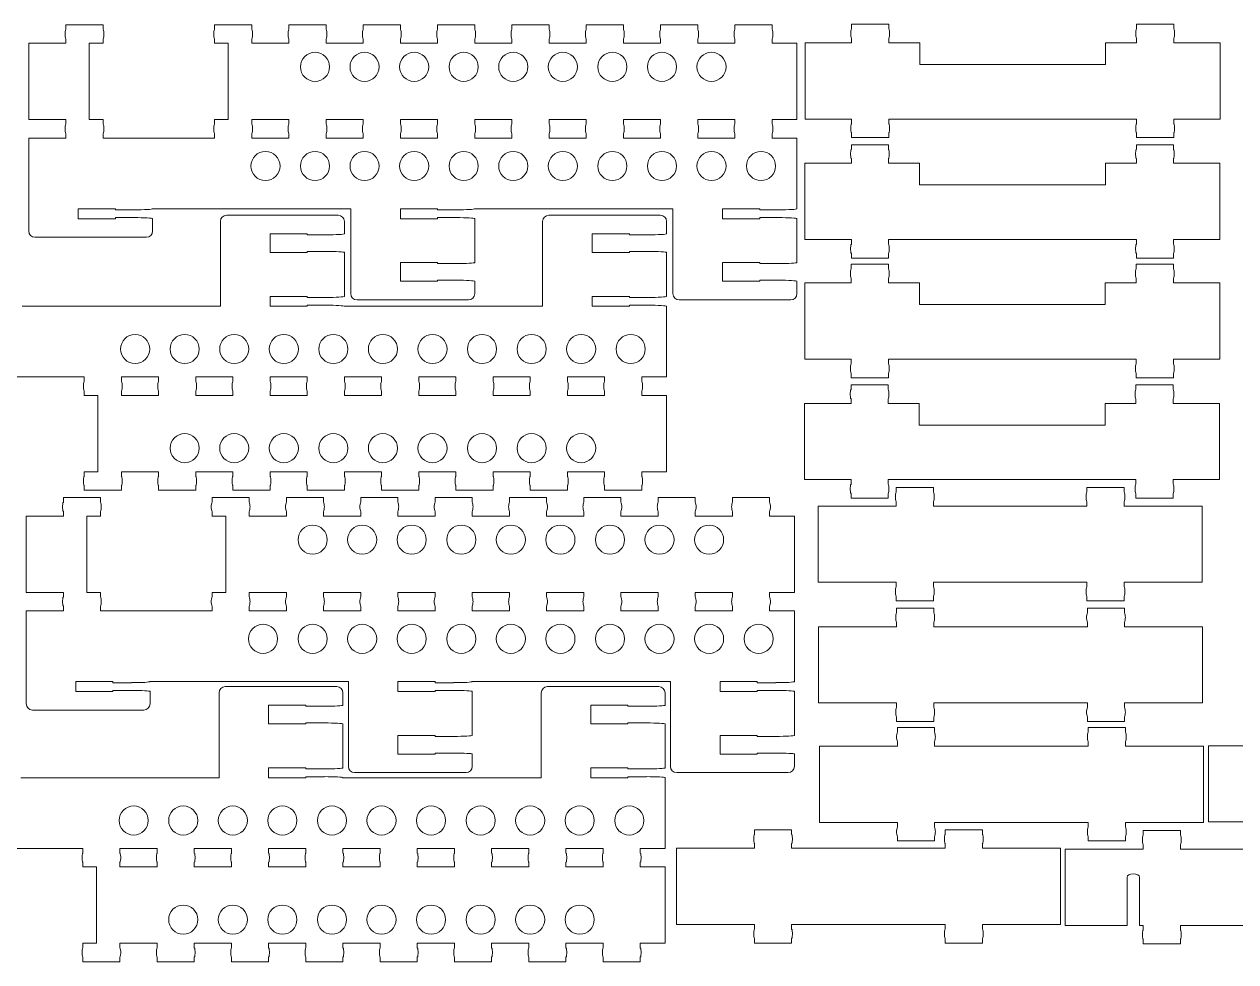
# Model space of a CAD drawing. Header units: millimetres. Extents: x 6 to 617, y 2 to 305.
# Drawn here: x 312.8 to 508.4, y 2.7 to 154 of the extents above; entities that cross this region are included whole.
import ezdxf

# ---------------------------------------------------------------- set-up
doc = ezdxf.new("R2010")
doc.units = ezdxf.units.MM
doc.header["$LTSCALE"] = 12.7
doc.layers.add('Visible', color=1, linetype='Continuous', lineweight=13)

msp = doc.modelspace()

# ---------------------------------------------------------------- linework, layer by layer
at = {"layer": 'Visible'}
for p, q in [((319.52, 153.21), (319.52, 153.96)), ((319.52, 153.96), (325.52, 153.96)), ((325.52, 153.21), (325.52, 153.96)), ((343.52, 153.21), (343.52, 153.96)), ((343.52, 153.96), (349.52, 153.96)), ((349.52, 153.21), (349.52, 153.96)), ((355.52, 153.21), (355.52, 153.96)), ((355.52, 153.96), (361.52, 153.96)), ((361.52, 153.21), (361.52, 153.96)), ((367.52, 153.21), (367.52, 153.96)), ((367.52, 153.96), (373.52, 153.96)), ((373.52, 153.21), (373.52, 153.96)), ((379.52, 153.21), (379.52, 153.96)), ((379.52, 153.96), (385.52, 153.96)), ((385.52, 153.21), (385.52, 153.96)), ((391.52, 153.21), (391.52, 153.96)), ((391.52, 153.96), (397.52, 153.96)), ((397.52, 153.21), (397.52, 153.96)), ((403.52, 153.21), (403.52, 153.96)), ((403.52, 153.96), (409.52, 153.96)), ((409.52, 153.21), (409.52, 153.96)), ((415.52, 153.21), (415.52, 153.96)), ((415.52, 153.96), (421.52, 153.96)), ((421.52, 153.21), (421.52, 153.96)), ((427.52, 153.21), (427.52, 153.96)), ((427.52, 153.96), (433.52, 153.96)), ((433.52, 153.21), (433.52, 153.96)), ((446.35, 153.29), (446.35, 154.04)), ((452.35, 154.04), (446.35, 154.04)), ((452.35, 153.29), (452.35, 154.04)), ((492.35, 153.29), (492.35, 154.04)), ((492.35, 154.04), (498.35, 154.04)), ((498.35, 153.29), (498.35, 154.04)), ((313.52, 150.96), (313.52, 138.66)), ((319.52, 150.96), (313.52, 150.96)), ((319.52, 150.96), (319.52, 151.71)), ((325.52, 150.96), (323.29, 150.96)), ((323.29, 138.66), (323.29, 150.96)), ((325.52, 150.96), (325.52, 151.71)), ((343.52, 150.96), (343.52, 151.71)), ((345.74, 150.96), (343.52, 150.96)), ((345.74, 138.66), (345.74, 150.96)), ((349.52, 150.96), (349.52, 151.71)), ((355.52, 150.96), (349.52, 150.96)), ((355.52, 150.96), (355.52, 151.71)), ((361.52, 150.96), (361.52, 151.71)), ((367.52, 150.96), (361.52, 150.96)), ((367.52, 150.96), (367.52, 151.71)), ((373.52, 150.96), (373.52, 151.71)), ((379.52, 150.96), (373.52, 150.96)), ((379.52, 150.96), (379.52, 151.71)), ((385.52, 150.96), (385.52, 151.71)), ((391.52, 150.96), (385.52, 150.96)), ((391.52, 150.96), (391.52, 151.71)), ((397.52, 150.96), (397.52, 151.71)), ((403.52, 150.96), (397.52, 150.96)), ((403.52, 150.96), (403.52, 151.71)), ((409.52, 150.96), (409.52, 151.71)), ((415.52, 150.96), (409.52, 150.96)), ((415.52, 150.96), (415.52, 151.71)), ((421.52, 150.96), (421.52, 151.71)), ((427.52, 150.96), (421.52, 150.96)), ((427.52, 150.96), (427.52, 151.71)), ((433.52, 150.96), (433.52, 151.71)), ((437.52, 150.96), (433.52, 150.96)), ((437.52, 150.96), (437.52, 138.66)), ((438.85, 138.74), (438.85, 151.04)), ((446.35, 151.04), (438.85, 151.04)), ((446.35, 151.04), (446.35, 151.79)), ((452.35, 151.04), (452.35, 151.79)), ((457.35, 151.04), (452.35, 151.04)), ((457.35, 151.04), (457.35, 147.54)), ((487.35, 151.04), (487.35, 147.54)), ((492.35, 151.04), (487.35, 151.04)), ((492.35, 151.04), (492.35, 151.79)), ((498.35, 151.04), (498.35, 151.79)), ((505.85, 151.04), (498.35, 151.04)), ((505.85, 138.74), (505.85, 151.04)), ((487.35, 147.54), (457.35, 147.54)), ((319.52, 138.66), (313.52, 138.66)), ((319.52, 137.91), (319.52, 138.66)), ((325.52, 138.66), (323.29, 138.66)), ((325.52, 137.91), (325.52, 138.66)), ((343.52, 137.91), (343.52, 138.66)), ((345.74, 138.66), (343.52, 138.66)), ((355.52, 138.66), (349.52, 138.66)), ((349.52, 137.91), (349.52, 138.66)), ((355.52, 137.91), (355.52, 138.66)), ((367.52, 138.66), (361.52, 138.66)), ((361.52, 137.91), (361.52, 138.66)), ((367.52, 137.91), (367.52, 138.66)), ((379.52, 138.66), (373.52, 138.66)), ((373.52, 137.91), (373.52, 138.66)), ((379.52, 137.91), (379.52, 138.66)), ((391.52, 138.66), (385.52, 138.66)), ((385.52, 137.91), (385.52, 138.66)), ((391.52, 137.91), (391.52, 138.66)), ((403.52, 138.66), (397.52, 138.66)), ((397.52, 137.91), (397.52, 138.66)), ((403.52, 137.91), (403.52, 138.66)), ((415.52, 138.66), (409.52, 138.66)), ((409.52, 137.91), (409.52, 138.66)), ((415.52, 137.91), (415.52, 138.66)), ((427.52, 138.66), (421.52, 138.66)), ((421.52, 137.91), (421.52, 138.66)), ((427.52, 137.91), (427.52, 138.66)), ((437.52, 138.66), (433.52, 138.66)), ((433.52, 137.91), (433.52, 138.66)), ((446.35, 138.74), (438.85, 138.74)), ((446.35, 138.74), (446.35, 137.99)), ((492.35, 138.74), (452.35, 138.74)), ((452.35, 138.74), (452.35, 137.99)), ((492.35, 138.74), (492.35, 137.99)), ((505.85, 138.74), (498.35, 138.74)), ((498.35, 138.74), (498.35, 137.99)), ((313.52, 135.66), (313.52, 120.66)), ((313.52, 135.66), (319.52, 135.66)), ((319.52, 135.66), (319.52, 136.41)), ((325.52, 135.66), (325.52, 136.41)), ((325.52, 135.66), (343.52, 135.66)), ((343.52, 135.66), (343.52, 136.41)), ((349.52, 135.66), (349.52, 136.41)), ((349.52, 135.66), (355.52, 135.66)), ((355.52, 135.66), (355.52, 136.41)), ((361.52, 135.66), (361.52, 136.41)), ((361.52, 135.66), (367.52, 135.66)), ((367.52, 135.66), (367.52, 136.41)), ((373.52, 135.66), (373.52, 136.41)), ((373.52, 135.66), (379.52, 135.66)), ((379.52, 135.66), (379.52, 136.41)), ((385.52, 135.66), (385.52, 136.41)), ((385.52, 135.66), (391.52, 135.66)), ((391.52, 135.66), (391.52, 136.41)), ((397.52, 135.66), (397.52, 136.41)), ((397.52, 135.66), (403.52, 135.66)), ((403.52, 135.66), (403.52, 136.41)), ((409.52, 135.66), (409.52, 136.41)), ((409.52, 135.66), (415.52, 135.66)), ((415.52, 135.66), (415.52, 136.41)), ((421.52, 135.66), (421.52, 136.41)), ((421.52, 135.66), (427.52, 135.66)), ((427.52, 135.66), (427.52, 136.41)), ((433.52, 135.66), (433.52, 136.41)), ((433.52, 135.66), (437.52, 135.66)), ((437.52, 135.66), (437.52, 124.26)), ((446.35, 136.49), (446.35, 135.74)), ((452.35, 135.74), (446.35, 135.74)), ((452.35, 136.49), (452.35, 135.74)), ((492.35, 136.49), (492.35, 135.74)), ((492.35, 135.74), (498.35, 135.74)), ((498.35, 136.49), (498.35, 135.74)), ((446.32, 133.85), (446.32, 134.6)), ((452.32, 134.6), (446.32, 134.6)), ((452.32, 133.85), (452.32, 134.6)), ((492.32, 133.85), (492.32, 134.6)), ((492.32, 134.6), (498.32, 134.6)), ((498.32, 133.85), (498.32, 134.6)), ((438.82, 119.3), (438.82, 131.6)), ((446.32, 131.6), (438.82, 131.6)), ((446.32, 131.6), (446.32, 132.35)), ((452.32, 131.6), (452.32, 132.35)), ((457.32, 131.6), (452.32, 131.6)), ((457.32, 131.6), (457.32, 128.1)), ((487.32, 131.6), (487.32, 128.1)), ((492.32, 131.6), (487.32, 131.6)), ((492.32, 131.6), (492.32, 132.35)), ((498.32, 131.6), (498.32, 132.35)), ((505.82, 131.6), (498.32, 131.6)), ((505.82, 119.3), (505.82, 131.6)), ((487.32, 128.1), (457.32, 128.1)), ((327.52, 124.26), (321.52, 124.26)), ((321.52, 124.26), (321.52, 122.66)), ((327.52, 124.08), (327.52, 124.26)), ((330.52, 124.08), (327.52, 124.08)), ((365.52, 124.26), (333.52, 124.26)), ((345.48, 123.22), (363.48, 123.22)), ((365.52, 124.26), (365.52, 110.56)), ((379.52, 124.26), (373.52, 124.26)), ((373.52, 124.26), (373.52, 122.66)), ((379.52, 124.08), (379.52, 124.26)), ((382.52, 124.08), (379.52, 124.08)), ((417.52, 124.26), (385.52, 124.26)), ((397.48, 123.22), (415.48, 123.22)), ((417.52, 124.26), (417.52, 110.56)), ((431.52, 124.26), (425.52, 124.26)), ((425.52, 124.26), (425.52, 122.66)), ((431.52, 124.08), (431.52, 124.26)), ((434.52, 124.08), (431.52, 124.08)), ((321.52, 122.66), (327.52, 122.66)), ((327.52, 122.83), (327.52, 122.66)), ((330.52, 122.83), (327.52, 122.83)), ((333.52, 122.66), (333.52, 120.66)), ((344.48, 108.52), (344.48, 122.22)), ((364.48, 120.22), (364.48, 122.22)), ((373.52, 122.66), (379.52, 122.66)), ((379.52, 122.83), (379.52, 122.66)), ((382.52, 122.83), (379.52, 122.83)), ((385.52, 122.66), (385.52, 115.58)), ((396.48, 108.52), (396.48, 122.22)), ((416.48, 120.22), (416.48, 122.22)), ((425.52, 122.66), (431.52, 122.66)), ((431.52, 122.83), (431.52, 122.66)), ((434.52, 122.83), (431.52, 122.83)), ((437.52, 122.66), (437.52, 115.58)), ((314.52, 119.66), (332.52, 119.66)), ((352.48, 120.22), (358.48, 120.22)), ((352.48, 117.2), (352.48, 120.22)), ((358.48, 120.05), (358.48, 120.22)), ((361.48, 120.05), (358.48, 120.05)), ((404.48, 120.22), (410.48, 120.22)), ((404.48, 117.2), (404.48, 120.22)), ((410.48, 120.05), (410.48, 120.22)), ((413.48, 120.05), (410.48, 120.05)), ((446.32, 119.3), (438.82, 119.3)), ((446.32, 119.3), (446.32, 118.55)), ((492.32, 119.3), (452.32, 119.3)), ((452.32, 119.3), (452.32, 118.55)), ((492.32, 119.3), (492.32, 118.55)), ((505.82, 119.3), (498.32, 119.3)), ((498.32, 119.3), (498.32, 118.55)), ((358.48, 117.36), (358.48, 117.2)), ((361.48, 117.36), (358.48, 117.36)), ((410.48, 117.36), (410.48, 117.2)), ((413.48, 117.36), (410.48, 117.36)), ((352.48, 117.2), (358.48, 117.2)), ((364.48, 110.12), (364.48, 117.2)), ((373.52, 115.58), (379.52, 115.58)), ((373.52, 115.58), (373.52, 112.56)), ((379.52, 115.41), (379.52, 115.58)), ((382.52, 115.41), (379.52, 115.41)), ((404.48, 117.2), (410.48, 117.2)), ((416.48, 110.12), (416.48, 117.2)), ((425.52, 115.58), (431.52, 115.58)), ((425.52, 115.58), (425.52, 112.56)), ((431.52, 115.41), (431.52, 115.58)), ((434.52, 115.41), (431.52, 115.41)), ((446.32, 117.05), (446.32, 116.3)), ((452.32, 116.3), (446.32, 116.3)), ((452.32, 117.05), (452.32, 116.3)), ((492.32, 117.05), (492.32, 116.3)), ((492.32, 116.3), (498.32, 116.3)), ((498.32, 117.05), (498.32, 116.3)), ((446.3, 114.54), (446.3, 115.29)), ((452.3, 115.29), (446.3, 115.29)), ((452.3, 114.54), (452.3, 115.29)), ((492.3, 114.54), (492.3, 115.29)), ((492.3, 115.29), (498.3, 115.29)), ((498.3, 114.54), (498.3, 115.29)), ((373.52, 112.56), (379.52, 112.56)), ((379.52, 112.72), (379.52, 112.56)), ((382.52, 112.72), (379.52, 112.72)), ((385.52, 112.56), (385.52, 110.56)), ((425.52, 112.56), (431.52, 112.56)), ((431.52, 112.72), (431.52, 112.56)), ((434.52, 112.72), (431.52, 112.72)), ((437.52, 112.56), (437.52, 110.56)), ((438.8, 99.99), (438.8, 112.29)), ((446.3, 112.29), (438.8, 112.29)), ((446.3, 112.29), (446.3, 113.04)), ((452.3, 112.29), (452.3, 113.04)), ((457.3, 112.29), (452.3, 112.29)), ((457.3, 112.29), (457.3, 108.79)), ((487.3, 112.29), (487.3, 108.79)), ((492.3, 112.29), (487.3, 112.29)), ((492.3, 112.29), (492.3, 113.04)), ((498.3, 112.29), (498.3, 113.04)), ((505.8, 112.29), (498.3, 112.29)), ((505.8, 99.99), (505.8, 112.29)), ((352.48, 110.12), (358.48, 110.12)), ((352.48, 108.52), (352.48, 110.12)), ((358.48, 109.94), (358.48, 110.12)), ((361.48, 109.94), (358.48, 109.94)), ((366.52, 109.56), (384.52, 109.56)), ((404.48, 110.12), (410.48, 110.12)), ((404.48, 108.52), (404.48, 110.12)), ((410.48, 109.94), (410.48, 110.12)), ((413.48, 109.94), (410.48, 109.94)), ((418.52, 109.56), (436.52, 109.56)), ((344.48, 108.52), (312.48, 108.52)), ((358.48, 108.52), (352.48, 108.52)), ((358.48, 108.69), (358.48, 108.52)), ((361.48, 108.69), (358.48, 108.69)), ((396.48, 108.52), (364.48, 108.52)), ((410.48, 108.52), (404.48, 108.52)), ((410.48, 108.69), (410.48, 108.52)), ((413.48, 108.69), (410.48, 108.69)), ((416.48, 97.12), (416.48, 108.52)), ((487.3, 108.79), (457.3, 108.79)), ((446.3, 99.99), (438.8, 99.99)), ((446.3, 99.99), (446.3, 99.24)), ((492.3, 99.99), (452.3, 99.99)), ((452.3, 99.99), (452.3, 99.24)), ((492.3, 99.99), (492.3, 99.24)), ((505.8, 99.99), (498.3, 99.99)), ((498.3, 99.99), (498.3, 99.24)), ((304.48, 97.12), (322.48, 97.12)), ((322.48, 97.12), (322.48, 96.37)), ((328.48, 97.12), (334.48, 97.12)), ((328.48, 97.12), (328.48, 96.37)), ((334.48, 97.12), (334.48, 96.37)), ((340.48, 97.12), (346.48, 97.12)), ((340.48, 97.12), (340.48, 96.37)), ((346.48, 97.12), (346.48, 96.37)), ((352.48, 97.12), (358.48, 97.12)), ((352.48, 97.12), (352.48, 96.37)), ((358.48, 97.12), (358.48, 96.37)), ((364.48, 97.12), (370.48, 97.12)), ((364.48, 97.12), (364.48, 96.37)), ((370.48, 97.12), (370.48, 96.37)), ((376.48, 97.12), (382.48, 97.12)), ((376.48, 97.12), (376.48, 96.37)), ((382.48, 97.12), (382.48, 96.37)), ((388.48, 97.12), (394.48, 97.12)), ((388.48, 97.12), (388.48, 96.37)), ((394.48, 97.12), (394.48, 96.37)), ((400.48, 97.12), (406.48, 97.12)), ((400.48, 97.12), (400.48, 96.37)), ((406.48, 97.12), (406.48, 96.37)), ((412.48, 97.12), (416.48, 97.12)), ((412.48, 97.12), (412.48, 96.37)), ((446.26, 95.1), (446.26, 95.85)), ((452.26, 95.85), (446.26, 95.85)), ((446.3, 97.74), (446.3, 96.99)), ((452.3, 96.99), (446.3, 96.99)), ((452.26, 95.1), (452.26, 95.85)), ((452.3, 97.74), (452.3, 96.99)), ((492.26, 95.1), (492.26, 95.85)), ((492.26, 95.85), (498.26, 95.85)), ((492.3, 97.74), (492.3, 96.99)), ((492.3, 96.99), (498.3, 96.99)), ((498.26, 95.1), (498.26, 95.85)), ((498.3, 97.74), (498.3, 96.99)), ((322.48, 94.87), (322.48, 94.12)), ((322.48, 94.12), (324.7, 94.12)), ((324.7, 81.82), (324.7, 94.12)), ((328.48, 94.87), (328.48, 94.12)), ((334.48, 94.12), (328.48, 94.12)), ((334.48, 94.87), (334.48, 94.12)), ((340.48, 94.87), (340.48, 94.12)), ((346.48, 94.12), (340.48, 94.12)), ((346.48, 94.87), (346.48, 94.12)), ((352.48, 94.87), (352.48, 94.12)), ((358.48, 94.12), (352.48, 94.12)), ((358.48, 94.87), (358.48, 94.12)), ((364.48, 94.87), (364.48, 94.12)), ((370.48, 94.12), (364.48, 94.12)), ((370.48, 94.87), (370.48, 94.12)), ((376.48, 94.87), (376.48, 94.12)), ((382.48, 94.12), (376.48, 94.12)), ((382.48, 94.87), (382.48, 94.12)), ((388.48, 94.87), (388.48, 94.12)), ((394.48, 94.12), (388.48, 94.12)), ((394.48, 94.87), (394.48, 94.12)), ((400.48, 94.87), (400.48, 94.12)), ((406.48, 94.12), (400.48, 94.12)), ((406.48, 94.87), (406.48, 94.12)), ((412.48, 94.87), (412.48, 94.12)), ((416.48, 94.12), (412.48, 94.12)), ((416.48, 81.82), (416.48, 94.12)), ((438.76, 80.55), (438.76, 92.85)), ((446.26, 92.85), (438.76, 92.85)), ((446.26, 92.85), (446.26, 93.6)), ((452.26, 92.85), (452.26, 93.6)), ((457.26, 92.85), (452.26, 92.85)), ((457.26, 92.85), (457.26, 89.35)), ((487.26, 92.85), (487.26, 89.35)), ((492.26, 92.85), (487.26, 92.85)), ((492.26, 92.85), (492.26, 93.6)), ((498.26, 92.85), (498.26, 93.6)), ((505.76, 92.85), (498.26, 92.85)), ((505.76, 80.55), (505.76, 92.85)), ((487.26, 89.35), (457.26, 89.35)), ((322.48, 81.82), (322.48, 81.07)), ((322.48, 81.82), (324.7, 81.82)), ((334.48, 81.82), (328.48, 81.82)), ((328.48, 81.82), (328.48, 81.07)), ((334.48, 81.82), (334.48, 81.07)), ((346.48, 81.82), (340.48, 81.82)), ((340.48, 81.82), (340.48, 81.07)), ((346.48, 81.82), (346.48, 81.07)), ((358.48, 81.82), (352.48, 81.82)), ((352.48, 81.82), (352.48, 81.07)), ((358.48, 81.82), (358.48, 81.07)), ((370.48, 81.82), (364.48, 81.82)), ((364.48, 81.82), (364.48, 81.07)), ((370.48, 81.82), (370.48, 81.07)), ((382.48, 81.82), (376.48, 81.82)), ((376.48, 81.82), (376.48, 81.07)), ((382.48, 81.82), (382.48, 81.07)), ((394.48, 81.82), (388.48, 81.82)), ((388.48, 81.82), (388.48, 81.07)), ((394.48, 81.82), (394.48, 81.07)), ((406.48, 81.82), (400.48, 81.82)), ((400.48, 81.82), (400.48, 81.07)), ((406.48, 81.82), (406.48, 81.07)), ((416.48, 81.82), (412.48, 81.82)), ((412.48, 81.82), (412.48, 81.07)), ((446.26, 80.55), (438.76, 80.55)), ((446.26, 80.55), (446.26, 79.8)), ((492.26, 80.55), (452.26, 80.55)), ((452.26, 80.55), (452.26, 79.8)), ((492.26, 80.55), (492.26, 79.8)), ((505.76, 80.55), (498.26, 80.55)), ((498.26, 80.55), (498.26, 79.8)), ((322.48, 79.57), (322.48, 78.82)), ((322.48, 78.82), (328.48, 78.82)), ((328.48, 79.57), (328.48, 78.82)), ((334.48, 79.57), (334.48, 78.82)), ((334.48, 78.82), (340.48, 78.82)), ((340.48, 79.57), (340.48, 78.82)), ((346.48, 79.57), (346.48, 78.82)), ((346.48, 78.82), (352.48, 78.82)), ((352.48, 79.57), (352.48, 78.82)), ((358.48, 79.57), (358.48, 78.82)), ((358.48, 78.82), (364.48, 78.82)), ((364.48, 79.57), (364.48, 78.82)), ((370.48, 79.57), (370.48, 78.82)), ((370.48, 78.82), (376.48, 78.82)), ((376.48, 79.57), (376.48, 78.82)), ((382.48, 79.57), (382.48, 78.82)), ((382.48, 78.82), (388.48, 78.82)), ((388.48, 79.57), (388.48, 78.82)), ((394.48, 79.57), (394.48, 78.82)), ((394.48, 78.82), (400.48, 78.82)), ((400.48, 79.57), (400.48, 78.82)), ((406.48, 79.57), (406.48, 78.82)), ((406.48, 78.82), (412.48, 78.82)), ((412.48, 79.57), (412.48, 78.82)), ((446.26, 78.3), (446.26, 77.55)), ((452.26, 78.3), (452.26, 77.55)), ((453.55, 78.52), (453.55, 79.27)), ((459.55, 79.27), (453.55, 79.27)), ((459.55, 78.52), (459.55, 79.27)), ((484.35, 78.52), (484.35, 79.27)), ((484.35, 79.27), (490.35, 79.27)), ((490.35, 78.52), (490.35, 79.27)), ((492.26, 78.3), (492.26, 77.55)), ((498.26, 78.3), (498.26, 77.55)), ((319.12, 76.9), (319.12, 77.65)), ((319.12, 77.65), (325.12, 77.65)), ((325.12, 76.9), (325.12, 77.65)), ((343.12, 76.9), (343.12, 77.65)), ((343.12, 77.65), (349.12, 77.65)), ((349.12, 76.9), (349.12, 77.65)), ((355.12, 76.9), (355.12, 77.65)), ((355.12, 77.65), (361.12, 77.65)), ((361.12, 76.9), (361.12, 77.65)), ((367.12, 76.9), (367.12, 77.65)), ((367.12, 77.65), (373.12, 77.65)), ((373.12, 76.9), (373.12, 77.65)), ((379.12, 76.9), (379.12, 77.65)), ((379.12, 77.65), (385.12, 77.65)), ((385.12, 76.9), (385.12, 77.65)), ((391.12, 76.9), (391.12, 77.65)), ((391.12, 77.65), (397.12, 77.65)), ((397.12, 76.9), (397.12, 77.65)), ((403.12, 76.9), (403.12, 77.65)), ((403.12, 77.65), (409.12, 77.65)), ((409.12, 76.9), (409.12, 77.65)), ((415.12, 76.9), (415.12, 77.65)), ((415.12, 77.65), (421.12, 77.65)), ((421.12, 76.9), (421.12, 77.65)), ((427.12, 76.9), (427.12, 77.65)), ((427.12, 77.65), (433.12, 77.65)), ((433.12, 76.9), (433.12, 77.65)), ((452.26, 77.55), (446.26, 77.55)), ((453.55, 76.27), (453.55, 77.02)), ((459.55, 76.27), (459.55, 77.02)), ((484.35, 76.27), (484.35, 77.02)), ((490.35, 76.27), (490.35, 77.02)), ((492.26, 77.55), (498.26, 77.55)), ((313.12, 74.65), (313.12, 62.35)), ((319.12, 74.65), (313.12, 74.65)), ((319.12, 74.65), (319.12, 75.4)), ((325.12, 74.65), (322.9, 74.65)), ((322.9, 62.35), (322.9, 74.65)), ((325.12, 74.65), (325.12, 75.4)), ((343.12, 74.65), (343.12, 75.4)), ((345.35, 74.65), (343.12, 74.65)), ((345.35, 62.35), (345.35, 74.65)), ((349.12, 74.65), (349.12, 75.4)), ((355.12, 74.65), (349.12, 74.65)), ((355.12, 74.65), (355.12, 75.4)), ((361.12, 74.65), (361.12, 75.4)), ((367.12, 74.65), (361.12, 74.65)), ((367.12, 74.65), (367.12, 75.4)), ((373.12, 74.65), (373.12, 75.4)), ((379.12, 74.65), (373.12, 74.65)), ((379.12, 74.65), (379.12, 75.4)), ((385.12, 74.65), (385.12, 75.4)), ((391.12, 74.65), (385.12, 74.65)), ((391.12, 74.65), (391.12, 75.4)), ((397.12, 74.65), (397.12, 75.4)), ((403.12, 74.65), (397.12, 74.65)), ((403.12, 74.65), (403.12, 75.4)), ((409.12, 74.65), (409.12, 75.4)), ((415.12, 74.65), (409.12, 74.65)), ((415.12, 74.65), (415.12, 75.4)), ((421.12, 74.65), (421.12, 75.4)), ((427.12, 74.65), (421.12, 74.65)), ((427.12, 74.65), (427.12, 75.4)), ((433.12, 74.65), (433.12, 75.4)), ((437.12, 74.65), (433.12, 74.65)), ((437.12, 74.65), (437.12, 62.35)), ((440.95, 63.97), (440.95, 76.27)), ((453.55, 76.27), (440.95, 76.27)), ((484.35, 76.27), (459.55, 76.27)), ((502.95, 76.27), (490.35, 76.27)), ((502.95, 63.97), (502.95, 76.27)), ((453.55, 63.97), (440.95, 63.97)), ((453.55, 63.97), (453.55, 63.22)), ((484.35, 63.97), (459.55, 63.97)), ((459.55, 63.97), (459.55, 63.22)), ((484.35, 63.97), (484.35, 63.22)), ((502.95, 63.97), (490.35, 63.97)), ((490.35, 63.97), (490.35, 63.22)), ((319.12, 62.35), (313.12, 62.35)), ((319.12, 61.6), (319.12, 62.35)), ((325.12, 62.35), (322.9, 62.35)), ((325.12, 61.6), (325.12, 62.35)), ((343.12, 61.6), (343.12, 62.35)), ((345.35, 62.35), (343.12, 62.35)), ((355.12, 62.35), (349.12, 62.35)), ((349.12, 61.6), (349.12, 62.35)), ((355.12, 61.6), (355.12, 62.35)), ((367.12, 62.35), (361.12, 62.35)), ((361.12, 61.6), (361.12, 62.35)), ((367.12, 61.6), (367.12, 62.35)), ((379.12, 62.35), (373.12, 62.35)), ((373.12, 61.6), (373.12, 62.35)), ((379.12, 61.6), (379.12, 62.35)), ((391.12, 62.35), (385.12, 62.35)), ((385.12, 61.6), (385.12, 62.35)), ((391.12, 61.6), (391.12, 62.35)), ((403.12, 62.35), (397.12, 62.35)), ((397.12, 61.6), (397.12, 62.35)), ((403.12, 61.6), (403.12, 62.35)), ((415.12, 62.35), (409.12, 62.35)), ((409.12, 61.6), (409.12, 62.35)), ((415.12, 61.6), (415.12, 62.35)), ((427.12, 62.35), (421.12, 62.35)), ((421.12, 61.6), (421.12, 62.35)), ((427.12, 61.6), (427.12, 62.35)), ((437.12, 62.35), (433.12, 62.35)), ((433.12, 61.6), (433.12, 62.35)), ((453.55, 61.72), (453.55, 60.97)), ((459.55, 60.97), (453.55, 60.97)), ((459.55, 61.72), (459.55, 60.97)), ((484.35, 61.72), (484.35, 60.97)), ((484.35, 60.97), (490.35, 60.97)), ((490.35, 61.72), (490.35, 60.97)), ((313.12, 59.35), (313.12, 44.35)), ((313.12, 59.35), (319.12, 59.35)), ((319.12, 59.35), (319.12, 60.1)), ((325.12, 59.35), (325.12, 60.1)), ((325.12, 59.35), (343.12, 59.35)), ((343.12, 59.35), (343.12, 60.1)), ((349.12, 59.35), (349.12, 60.1)), ((349.12, 59.35), (355.12, 59.35)), ((355.12, 59.35), (355.12, 60.1)), ((361.12, 59.35), (361.12, 60.1)), ((361.12, 59.35), (367.12, 59.35)), ((367.12, 59.35), (367.12, 60.1)), ((373.12, 59.35), (373.12, 60.1)), ((373.12, 59.35), (379.12, 59.35)), ((379.12, 59.35), (379.12, 60.1)), ((385.12, 59.35), (385.12, 60.1)), ((385.12, 59.35), (391.12, 59.35)), ((391.12, 59.35), (391.12, 60.1)), ((397.12, 59.35), (397.12, 60.1)), ((397.12, 59.35), (403.12, 59.35)), ((403.12, 59.35), (403.12, 60.1)), ((409.12, 59.35), (409.12, 60.1)), ((409.12, 59.35), (415.12, 59.35)), ((415.12, 59.35), (415.12, 60.1)), ((421.12, 59.35), (421.12, 60.1)), ((421.12, 59.35), (427.12, 59.35)), ((427.12, 59.35), (427.12, 60.1)), ((433.12, 59.35), (433.12, 60.1)), ((433.12, 59.35), (437.12, 59.35)), ((437.12, 59.35), (437.12, 47.95)), ((453.62, 59.06), (453.62, 59.81)), ((459.62, 59.81), (453.62, 59.81)), ((459.62, 59.06), (459.62, 59.81)), ((484.42, 59.06), (484.42, 59.81)), ((484.42, 59.81), (490.42, 59.81)), ((490.42, 59.06), (490.42, 59.81)), ((441.02, 44.51), (441.02, 56.81)), ((453.62, 56.81), (441.02, 56.81)), ((453.62, 56.81), (453.62, 57.56)), ((459.62, 56.81), (459.62, 57.56)), ((484.42, 56.81), (459.62, 56.81)), ((484.42, 56.81), (484.42, 57.56)), ((490.42, 56.81), (490.42, 57.56)), ((503.02, 56.81), (490.42, 56.81)), ((503.02, 44.51), (503.02, 56.81)), ((327.12, 47.95), (321.12, 47.95)), ((321.12, 47.95), (321.12, 46.35)), ((327.12, 47.77), (327.12, 47.95)), ((330.12, 47.77), (327.12, 47.77)), ((365.12, 47.95), (333.12, 47.95)), ((345.25, 47.13), (363.25, 47.13)), ((365.12, 47.95), (365.12, 34.25)), ((379.12, 47.95), (373.12, 47.95)), ((373.12, 47.95), (373.12, 46.35)), ((379.12, 47.77), (379.12, 47.95)), ((382.12, 47.77), (379.12, 47.77)), ((417.12, 47.95), (385.12, 47.95)), ((397.25, 47.13), (415.25, 47.13)), ((417.12, 47.95), (417.12, 34.25)), ((431.12, 47.95), (425.12, 47.95)), ((425.12, 47.95), (425.12, 46.35)), ((431.12, 47.77), (431.12, 47.95)), ((434.12, 47.77), (431.12, 47.77)), ((321.12, 46.35), (327.12, 46.35)), ((327.12, 46.52), (327.12, 46.35)), ((330.12, 46.52), (327.12, 46.52)), ((333.12, 46.35), (333.12, 44.35)), ((344.25, 32.43), (344.25, 46.13)), ((364.25, 44.13), (364.25, 46.13)), ((373.12, 46.35), (379.12, 46.35)), ((379.12, 46.52), (379.12, 46.35)), ((382.12, 46.52), (379.12, 46.52)), ((385.12, 46.35), (385.12, 39.27)), ((396.25, 32.43), (396.25, 46.13)), ((416.25, 44.13), (416.25, 46.13)), ((425.12, 46.35), (431.12, 46.35)), ((431.12, 46.52), (431.12, 46.35)), ((434.12, 46.52), (431.12, 46.52)), ((437.12, 46.35), (437.12, 39.27)), ((314.12, 43.35), (332.12, 43.35)), ((352.25, 44.13), (358.25, 44.13)), ((352.25, 41.11), (352.25, 44.13)), ((358.25, 43.96), (358.25, 44.13)), ((361.25, 43.96), (358.25, 43.96)), ((404.25, 44.13), (410.25, 44.13)), ((404.25, 41.11), (404.25, 44.13)), ((410.25, 43.96), (410.25, 44.13)), ((413.25, 43.96), (410.25, 43.96)), ((453.62, 44.51), (441.02, 44.51)), ((453.62, 44.51), (453.62, 43.76)), ((484.42, 44.51), (459.62, 44.51)), ((459.62, 44.51), (459.62, 43.76)), ((484.42, 44.51), (484.42, 43.76)), ((503.02, 44.51), (490.42, 44.51)), ((490.42, 44.51), (490.42, 43.76)), ((352.25, 41.11), (358.25, 41.11)), ((358.25, 41.27), (358.25, 41.11)), ((361.25, 41.27), (358.25, 41.27)), ((364.25, 34.03), (364.25, 41.11)), ((404.25, 41.11), (410.25, 41.11)), ((410.25, 41.27), (410.25, 41.11)), ((413.25, 41.27), (410.25, 41.27)), ((416.25, 34.03), (416.25, 41.11)), ((453.62, 42.26), (453.62, 41.51)), ((459.62, 41.51), (453.62, 41.51)), ((459.62, 42.26), (459.62, 41.51)), ((484.42, 42.26), (484.42, 41.51)), ((484.42, 41.51), (490.42, 41.51)), ((490.42, 42.26), (490.42, 41.51)), ((373.12, 39.27), (379.12, 39.27)), ((373.12, 39.27), (373.12, 36.25)), ((379.12, 39.1), (379.12, 39.27)), ((425.12, 39.27), (431.12, 39.27)), ((425.12, 39.27), (425.12, 36.25)), ((431.12, 39.1), (431.12, 39.27)), ((453.75, 39.77), (453.75, 40.52)), ((459.75, 40.52), (453.75, 40.52)), ((459.75, 39.77), (459.75, 40.52)), ((484.55, 39.77), (484.55, 40.52)), ((484.55, 40.52), (490.55, 40.52)), ((490.55, 39.77), (490.55, 40.52)), ((382.12, 39.1), (379.12, 39.1)), ((434.12, 39.1), (431.12, 39.1)), ((441.15, 25.22), (441.15, 37.52)), ((453.75, 37.52), (441.15, 37.52)), ((453.75, 37.52), (453.75, 38.27)), ((459.75, 37.52), (459.75, 38.27)), ((484.55, 37.52), (459.75, 37.52)), ((484.55, 37.52), (484.55, 38.27)), ((490.55, 37.52), (490.55, 38.27)), ((503.15, 37.52), (490.55, 37.52)), ((503.15, 25.22), (503.15, 37.52)), ((503.97, 25.29), (503.97, 37.59)), ((516.57, 37.59), (503.97, 37.59)), ((373.12, 36.25), (379.12, 36.25)), ((379.12, 36.41), (379.12, 36.25)), ((382.12, 36.41), (379.12, 36.41)), ((385.12, 36.25), (385.12, 34.25)), ((425.12, 36.25), (431.12, 36.25)), ((431.12, 36.41), (431.12, 36.25)), ((434.12, 36.41), (431.12, 36.41)), ((437.12, 36.25), (437.12, 34.25)), ((352.25, 34.03), (358.25, 34.03)), ((352.25, 32.43), (352.25, 34.03)), ((358.25, 33.85), (358.25, 34.03)), ((361.25, 33.85), (358.25, 33.85)), ((366.12, 33.25), (384.12, 33.25)), ((404.25, 34.03), (410.25, 34.03)), ((404.25, 32.43), (404.25, 34.03)), ((410.25, 33.85), (410.25, 34.03)), ((413.25, 33.85), (410.25, 33.85)), ((418.12, 33.25), (436.12, 33.25)), ((344.25, 32.43), (312.25, 32.43)), ((358.25, 32.43), (352.25, 32.43)), ((358.25, 32.6), (358.25, 32.43)), ((361.25, 32.6), (358.25, 32.6)), ((396.25, 32.43), (364.25, 32.43)), ((410.25, 32.43), (404.25, 32.43)), ((410.25, 32.6), (410.25, 32.43)), ((413.25, 32.6), (410.25, 32.6)), ((416.25, 21.03), (416.25, 32.43)), ((430.68, 23.29), (430.68, 24.04)), ((436.68, 24.04), (430.68, 24.04)), ((436.68, 23.29), (436.68, 24.04)), ((453.75, 25.22), (441.15, 25.22)), ((453.75, 25.22), (453.75, 24.47)), ((484.55, 25.22), (459.75, 25.22)), ((459.75, 25.22), (459.75, 24.47)), ((461.48, 23.29), (461.48, 24.04)), ((461.48, 24.04), (467.48, 24.04)), ((467.48, 23.29), (467.48, 24.04)), ((484.55, 25.22), (484.55, 24.47)), ((503.15, 25.22), (490.55, 25.22)), ((490.55, 25.22), (490.55, 24.47)), ((493.43, 23.15), (493.43, 23.9)), ((499.43, 23.9), (493.43, 23.9)), ((499.43, 23.15), (499.43, 23.9)), ((513.97, 25.29), (503.97, 25.29)), ((430.68, 21.04), (430.68, 21.79)), ((436.68, 21.04), (436.68, 21.79)), ((453.75, 22.97), (453.75, 22.22)), ((459.75, 22.22), (453.75, 22.22)), ((459.75, 22.97), (459.75, 22.22)), ((461.48, 21.04), (461.48, 21.79)), ((467.48, 21.04), (467.48, 21.79)), ((484.55, 22.97), (484.55, 22.22)), ((484.55, 22.22), (490.55, 22.22)), ((490.55, 22.97), (490.55, 22.22)), ((493.43, 20.9), (493.43, 21.65)), ((499.43, 20.9), (499.43, 21.65)), ((304.25, 21.03), (322.25, 21.03)), ((322.25, 21.03), (322.25, 20.28)), ((328.25, 21.03), (334.25, 21.03)), ((328.25, 21.03), (328.25, 20.28)), ((334.25, 21.03), (334.25, 20.28)), ((340.25, 21.03), (346.25, 21.03)), ((340.25, 21.03), (340.25, 20.28)), ((346.25, 21.03), (346.25, 20.28)), ((352.25, 21.03), (358.25, 21.03)), ((352.25, 21.03), (352.25, 20.28)), ((358.25, 21.03), (358.25, 20.28)), ((364.25, 21.03), (370.25, 21.03)), ((364.25, 21.03), (364.25, 20.28)), ((370.25, 21.03), (370.25, 20.28)), ((376.25, 21.03), (382.25, 21.03)), ((376.25, 21.03), (376.25, 20.28)), ((382.25, 21.03), (382.25, 20.28)), ((388.25, 21.03), (394.25, 21.03)), ((388.25, 21.03), (388.25, 20.28)), ((394.25, 21.03), (394.25, 20.28)), ((400.25, 21.03), (406.25, 21.03)), ((400.25, 21.03), (400.25, 20.28)), ((406.25, 21.03), (406.25, 20.28)), ((412.25, 21.03), (416.25, 21.03)), ((412.25, 21.03), (412.25, 20.28)), ((418.08, 8.74), (418.08, 21.04)), ((430.68, 21.04), (418.08, 21.04)), ((461.48, 21.04), (436.68, 21.04)), ((480.08, 21.04), (467.48, 21.04)), ((480.08, 8.74), (480.08, 21.04)), ((480.83, 8.6), (480.83, 20.9)), ((493.43, 20.9), (480.83, 20.9)), ((524.23, 20.9), (499.43, 20.9)), ((322.25, 18.78), (322.25, 18.03)), ((322.25, 18.03), (324.47, 18.03)), ((324.47, 5.73), (324.47, 18.03)), ((328.25, 18.78), (328.25, 18.03)), ((334.25, 18.03), (328.25, 18.03)), ((334.25, 18.78), (334.25, 18.03)), ((340.25, 18.78), (340.25, 18.03)), ((346.25, 18.03), (340.25, 18.03)), ((346.25, 18.78), (346.25, 18.03)), ((352.25, 18.78), (352.25, 18.03)), ((358.25, 18.03), (352.25, 18.03)), ((358.25, 18.78), (358.25, 18.03)), ((364.25, 18.78), (364.25, 18.03)), ((370.25, 18.03), (364.25, 18.03)), ((370.25, 18.78), (370.25, 18.03)), ((376.25, 18.78), (376.25, 18.03)), ((382.25, 18.03), (376.25, 18.03)), ((382.25, 18.78), (382.25, 18.03)), ((388.25, 18.78), (388.25, 18.03)), ((394.25, 18.03), (388.25, 18.03)), ((394.25, 18.78), (394.25, 18.03)), ((400.25, 18.78), (400.25, 18.03)), ((406.25, 18.03), (400.25, 18.03)), ((406.25, 18.78), (406.25, 18.03)), ((412.25, 18.78), (412.25, 18.03)), ((416.25, 18.03), (412.25, 18.03)), ((416.25, 5.73), (416.25, 18.03)), ((490.83, 8.6), (490.83, 16.4)), ((492.83, 8.6), (492.83, 16.4)), ((430.68, 8.74), (418.08, 8.74)), ((430.68, 8.74), (430.68, 7.99)), ((461.48, 8.74), (436.68, 8.74)), ((436.68, 8.74), (436.68, 7.99)), ((461.48, 8.74), (461.48, 7.99)), ((480.08, 8.74), (467.48, 8.74)), ((467.48, 8.74), (467.48, 7.99)), ((490.83, 8.6), (480.83, 8.6)), ((493.43, 8.6), (492.83, 8.6)), ((493.43, 8.6), (493.43, 7.85)), ((524.23, 8.6), (499.43, 8.6)), ((499.43, 8.6), (499.43, 7.85)), ((430.68, 6.49), (430.68, 5.74)), ((436.68, 6.49), (436.68, 5.74)), ((461.48, 6.49), (461.48, 5.74)), ((467.48, 6.49), (467.48, 5.74)), ((493.43, 6.35), (493.43, 5.6)), ((499.43, 6.35), (499.43, 5.6)), ((322.25, 5.73), (322.25, 4.98)), ((322.25, 5.73), (324.47, 5.73)), ((334.25, 5.73), (328.25, 5.73)), ((328.25, 5.73), (328.25, 4.98)), ((334.25, 5.73), (334.25, 4.98)), ((346.25, 5.73), (340.25, 5.73)), ((340.25, 5.73), (340.25, 4.98)), ((346.25, 5.73), (346.25, 4.98)), ((358.25, 5.73), (352.25, 5.73)), ((352.25, 5.73), (352.25, 4.98)), ((358.25, 5.73), (358.25, 4.98)), ((370.25, 5.73), (364.25, 5.73)), ((364.25, 5.73), (364.25, 4.98)), ((370.25, 5.73), (370.25, 4.98)), ((382.25, 5.73), (376.25, 5.73)), ((376.25, 5.73), (376.25, 4.98)), ((382.25, 5.73), (382.25, 4.98)), ((394.25, 5.73), (388.25, 5.73)), ((388.25, 5.73), (388.25, 4.98)), ((394.25, 5.73), (394.25, 4.98)), ((406.25, 5.73), (400.25, 5.73)), ((400.25, 5.73), (400.25, 4.98)), ((406.25, 5.73), (406.25, 4.98)), ((416.25, 5.73), (412.25, 5.73)), ((412.25, 5.73), (412.25, 4.98)), ((436.68, 5.74), (430.68, 5.74)), ((461.48, 5.74), (467.48, 5.74)), ((499.43, 5.6), (493.43, 5.6)), ((322.25, 3.48), (322.25, 2.73)), ((322.25, 2.73), (328.25, 2.73)), ((328.25, 3.48), (328.25, 2.73)), ((334.25, 3.48), (334.25, 2.73)), ((334.25, 2.73), (340.25, 2.73)), ((340.25, 3.48), (340.25, 2.73)), ((346.25, 3.48), (346.25, 2.73)), ((346.25, 2.73), (352.25, 2.73)), ((352.25, 3.48), (352.25, 2.73)), ((358.25, 3.48), (358.25, 2.73)), ((358.25, 2.73), (364.25, 2.73)), ((364.25, 3.48), (364.25, 2.73)), ((370.25, 3.48), (370.25, 2.73)), ((370.25, 2.73), (376.25, 2.73)), ((376.25, 3.48), (376.25, 2.73)), ((382.25, 3.48), (382.25, 2.73)), ((382.25, 2.73), (388.25, 2.73)), ((388.25, 3.48), (388.25, 2.73)), ((394.25, 3.48), (394.25, 2.73)), ((394.25, 2.73), (400.25, 2.73)), ((400.25, 3.48), (400.25, 2.73)), ((406.25, 3.48), (406.25, 2.73)), ((406.25, 2.73), (412.25, 2.73)), ((412.25, 3.48), (412.25, 2.73))]:
    msp.add_line(p, q, dxfattribs=at)
for centre in [(359.74, 147.16), (367.74, 147.16), (375.74, 147.16), (383.74, 147.16), (391.74, 147.16), (399.74, 147.16), (407.74, 147.16), (415.74, 147.16), (423.74, 147.16), (351.74, 131.16), (359.74, 131.16), (367.74, 131.16), (375.74, 131.16), (383.74, 131.16), (391.74, 131.16), (399.74, 131.16), (407.74, 131.16), (415.74, 131.16), (423.74, 131.16), (431.74, 131.16), (330.7, 101.62), (338.7, 101.62), (346.7, 101.62), (354.7, 101.62), (362.7, 101.62), (370.7, 101.62), (378.7, 101.62), (386.7, 101.62), (394.7, 101.62), (402.7, 101.62), (410.7, 101.62), (338.7, 85.62), (346.7, 85.62), (354.7, 85.62), (362.7, 85.62), (370.7, 85.62), (378.7, 85.62), (386.7, 85.62), (394.7, 85.62), (402.7, 85.62), (359.35, 70.85), (367.35, 70.85), (375.35, 70.85), (383.35, 70.85), (391.35, 70.85), (399.35, 70.85), (407.35, 70.85), (415.35, 70.85), (423.35, 70.85), (351.35, 54.85), (359.35, 54.85), (367.35, 54.85), (375.35, 54.85), (383.35, 54.85), (391.35, 54.85), (399.35, 54.85), (407.35, 54.85), (415.35, 54.85), (423.35, 54.85), (431.35, 54.85), (330.47, 25.53), (338.47, 25.53), (346.47, 25.53), (354.47, 25.53), (362.47, 25.53), (370.47, 25.53), (378.47, 25.53), (386.47, 25.53), (394.47, 25.53), (402.47, 25.53), (410.47, 25.53), (338.47, 9.53), (346.47, 9.53), (354.47, 9.53), (362.47, 9.53), (370.47, 9.53), (378.47, 9.53), (386.47, 9.53), (394.47, 9.53), (402.47, 9.53)]:
    msp.add_circle(centre, 2.35, dxfattribs=at)
for centre, start, end in [((345.48, 122.22), 90, 180), ((363.48, 122.22), 0, 90), ((397.48, 122.22), 90, 180), ((415.48, 122.22), 0, 90), ((314.52, 120.66), 180, 270), ((332.52, 120.66), 270, 0), ((366.52, 110.56), 180, 270), ((384.52, 110.56), 270, 0), ((418.52, 110.56), 180, 270), ((436.52, 110.56), 270, 0), ((345.25, 46.13), 90, 180), ((363.25, 46.13), 0, 90), ((397.25, 46.13), 90, 180), ((415.25, 46.13), 0, 90), ((314.12, 44.35), 180, 270), ((332.12, 44.35), 270, 0), ((366.12, 34.25), 180, 270), ((384.12, 34.25), 270, 0), ((418.12, 34.25), 180, 270), ((436.12, 34.25), 270, 0)]:
    msp.add_arc(centre, 1, start, end, dxfattribs=at)
for centre, major_axis, ratio, start_param, end_param in [((319.52, 152.46), (0, 0.75), 0.166667, 0, 3.141593), ((325.52, 152.46), (0, -0.75), 0.166667, 0, 3.141593), ((343.52, 152.46), (0, 0.75), 0.166667, 0, 3.141593), ((349.52, 152.46), (0, -0.75), 0.166667, 0, 3.141593), ((355.52, 152.46), (0, 0.75), 0.166667, 0, 3.141593), ((361.52, 152.46), (0, -0.75), 0.166667, 0, 3.141593), ((367.52, 152.46), (0, 0.75), 0.166667, 0, 3.141593), ((373.52, 152.46), (0, -0.75), 0.166667, 0, 3.141593), ((379.52, 152.46), (0, 0.75), 0.166667, 0, 3.141593), ((385.52, 152.46), (0, -0.75), 0.166667, 0, 3.141593), ((391.52, 152.46), (0, 0.75), 0.166667, 0, 3.141593), ((397.52, 152.46), (0, -0.75), 0.166667, 0, 3.141593), ((403.52, 152.46), (0, 0.75), 0.166667, 0, 3.141593), ((409.52, 152.46), (0, -0.75), 0.166667, 0, 3.141593), ((415.52, 152.46), (0, 0.75), 0.166667, 0, 3.141593), ((421.52, 152.46), (0, -0.75), 0.166667, 0, 3.141593), ((427.52, 152.46), (0, 0.75), 0.166667, 0, 3.141593), ((433.52, 152.46), (0, -0.75), 0.166667, 0, 3.141593), ((446.35, 152.54), (0, 0.75), 0.166667, 0, 3.141593), ((452.35, 152.54), (0, -0.75), 0.166667, 0, 3.141593), ((492.35, 152.54), (0, 0.75), 0.166667, 0, 3.141593), ((498.35, 152.54), (0, -0.75), 0.166667, 0, 3.141593), ((319.52, 137.16), (0, 0.75), 0.166667, 0, 3.141593), ((325.52, 137.16), (0, -0.75), 0.166667, 0, 3.141593), ((343.52, 137.16), (0, 0.75), 0.166667, 0, 3.141593), ((349.52, 137.16), (0, -0.75), 0.166667, 0, 3.141593), ((355.52, 137.16), (0, 0.75), 0.166667, 0, 3.141593), ((361.52, 137.16), (0, -0.75), 0.166667, 0, 3.141593), ((367.52, 137.16), (0, 0.75), 0.166667, 0, 3.141593), ((373.52, 137.16), (0, -0.75), 0.166667, 0, 3.141593), ((379.52, 137.16), (0, 0.75), 0.166667, 0, 3.141593), ((385.52, 137.16), (0, -0.75), 0.166667, 0, 3.141593), ((391.52, 137.16), (0, 0.75), 0.166667, 0, 3.141593), ((397.52, 137.16), (0, -0.75), 0.166667, 0, 3.141593), ((403.52, 137.16), (0, 0.75), 0.166667, 0, 3.141593), ((409.52, 137.16), (0, -0.75), 0.166667, 0, 3.141593), ((415.52, 137.16), (0, 0.75), 0.166667, 0, 3.141593), ((421.52, 137.16), (0, -0.75), 0.166667, 0, 3.141593), ((427.52, 137.16), (0, 0.75), 0.166667, 0, 3.141593), ((433.52, 137.16), (0, -0.75), 0.166667, 0, 3.141593), ((446.35, 137.24), (0, 0.75), 0.166667, 0, 3.141593), ((452.35, 137.24), (0, -0.75), 0.166667, 0, 3.141593), ((492.35, 137.24), (0, 0.75), 0.166667, 0, 3.141593), ((498.35, 137.24), (0, -0.75), 0.166667, 0, 3.141593), ((446.32, 133.1), (0, 0.75), 0.166667, 0, 3.141593), ((452.32, 133.1), (0, -0.75), 0.166667, 0, 3.141593), ((492.32, 133.1), (0, 0.75), 0.166667, 0, 3.141593), ((498.32, 133.1), (0, -0.75), 0.166667, 0, 3.141593), ((330.52, 124.26), (3, 0), 0.058333, 4.712389, 6.283185), ((382.52, 124.26), (3, 0), 0.058333, 4.712389, 6.283185), ((434.52, 124.26), (3, 0), 0.058333, 4.712389, 6.283185), ((330.52, 122.66), (-3, 0), 0.058333, 3.141593, 4.712389), ((382.52, 122.66), (-3, 0), 0.058333, 3.141593, 4.712389), ((434.52, 122.66), (-3, 0), 0.058333, 3.141593, 4.712389), ((446.32, 117.8), (0, 0.75), 0.166667, 0, 3.141593), ((452.32, 117.8), (0, -0.75), 0.166667, 0, 3.141593), ((492.32, 117.8), (0, 0.75), 0.166667, 0, 3.141593), ((498.32, 117.8), (0, -0.75), 0.166667, 0, 3.141593), ((382.52, 115.58), (3, 0), 0.055, 4.712389, 6.283185), ((434.52, 115.58), (3, 0), 0.055, 4.712389, 6.283185), ((446.3, 113.79), (0, 0.75), 0.166667, 0, 3.141593), ((452.3, 113.79), (0, -0.75), 0.166667, 0, 3.141593), ((492.3, 113.79), (0, 0.75), 0.166667, 0, 3.141593), ((498.3, 113.79), (0, -0.75), 0.166667, 0, 3.141593), ((382.52, 112.56), (-3, 0), 0.055, 3.141593, 4.712389), ((434.52, 112.56), (-3, 0), 0.055, 3.141593, 4.712389), ((446.3, 98.49), (0, 0.75), 0.166667, 0, 3.141593), ((452.3, 98.49), (0, -0.75), 0.166667, 0, 3.141593), ((492.3, 98.49), (0, 0.75), 0.166667, 0, 3.141593), ((498.3, 98.49), (0, -0.75), 0.166667, 0, 3.141593), ((446.26, 94.35), (0, 0.75), 0.166667, 0, 3.141593), ((452.26, 94.35), (0, -0.75), 0.166667, 0, 3.141593), ((492.26, 94.35), (0, 0.75), 0.166667, 0, 3.141593), ((498.26, 94.35), (0, -0.75), 0.166667, 0, 3.141593), ((446.26, 79.05), (0, 0.75), 0.166667, 0, 3.141593), ((452.26, 79.05), (0, -0.75), 0.166667, 0, 3.141593), ((453.55, 77.77), (0, 0.75), 0.166667, 0, 3.141593), ((459.55, 77.77), (0, -0.75), 0.166667, 0, 3.141593), ((484.35, 77.77), (0, 0.75), 0.166667, 0, 3.141593), ((490.35, 77.77), (0, -0.75), 0.166667, 0, 3.141593), ((492.26, 79.05), (0, 0.75), 0.166667, 0, 3.141593), ((498.26, 79.05), (0, -0.75), 0.166667, 0, 3.141593), ((319.12, 76.15), (0, 0.75), 0.166667, 0, 3.141593), ((325.12, 76.15), (0, -0.75), 0.166667, 0, 3.141593), ((343.12, 76.15), (0, 0.75), 0.166667, 0, 3.141593), ((349.12, 76.15), (0, -0.75), 0.166667, 0, 3.141593), ((355.12, 76.15), (0, 0.75), 0.166667, 0, 3.141593), ((361.12, 76.15), (0, -0.75), 0.166667, 0, 3.141593), ((367.12, 76.15), (0, 0.75), 0.166667, 0, 3.141593), ((373.12, 76.15), (0, -0.75), 0.166667, 0, 3.141593), ((379.12, 76.15), (0, 0.75), 0.166667, 0, 3.141593), ((385.12, 76.15), (0, -0.75), 0.166667, 0, 3.141593), ((391.12, 76.15), (0, 0.75), 0.166667, 0, 3.141593), ((397.12, 76.15), (0, -0.75), 0.166667, 0, 3.141593), ((403.12, 76.15), (0, 0.75), 0.166667, 0, 3.141593), ((409.12, 76.15), (0, -0.75), 0.166667, 0, 3.141593), ((415.12, 76.15), (0, 0.75), 0.166667, 0, 3.141593), ((421.12, 76.15), (0, -0.75), 0.166667, 0, 3.141593), ((427.12, 76.15), (0, 0.75), 0.166667, 0, 3.141593), ((433.12, 76.15), (0, -0.75), 0.166667, 0, 3.141593), ((453.55, 62.47), (0, 0.75), 0.166667, 0, 3.141593), ((459.55, 62.47), (0, -0.75), 0.166667, 0, 3.141593), ((484.35, 62.47), (0, 0.75), 0.166667, 0, 3.141593), ((490.35, 62.47), (0, -0.75), 0.166667, 0, 3.141593), ((319.12, 60.85), (0, 0.75), 0.166667, 0, 3.141593), ((325.12, 60.85), (0, -0.75), 0.166667, 0, 3.141593), ((343.12, 60.85), (0, 0.75), 0.166667, 0, 3.141593), ((349.12, 60.85), (0, -0.75), 0.166667, 0, 3.141593), ((355.12, 60.85), (0, 0.75), 0.166667, 0, 3.141593), ((361.12, 60.85), (0, -0.75), 0.166667, 0, 3.141593), ((367.12, 60.85), (0, 0.75), 0.166667, 0, 3.141593), ((373.12, 60.85), (0, -0.75), 0.166667, 0, 3.141593), ((379.12, 60.85), (0, 0.75), 0.166667, 0, 3.141593), ((385.12, 60.85), (0, -0.75), 0.166667, 0, 3.141593), ((391.12, 60.85), (0, 0.75), 0.166667, 0, 3.141593), ((397.12, 60.85), (0, -0.75), 0.166667, 0, 3.141593), ((403.12, 60.85), (0, 0.75), 0.166667, 0, 3.141593), ((409.12, 60.85), (0, -0.75), 0.166667, 0, 3.141593), ((415.12, 60.85), (0, 0.75), 0.166667, 0, 3.141593), ((421.12, 60.85), (0, -0.75), 0.166667, 0, 3.141593), ((427.12, 60.85), (0, 0.75), 0.166667, 0, 3.141593), ((433.12, 60.85), (0, -0.75), 0.166667, 0, 3.141593), ((453.62, 58.31), (0, 0.75), 0.166667, 0, 3.141593), ((459.62, 58.31), (0, -0.75), 0.166667, 0, 3.141593), ((484.42, 58.31), (0, 0.75), 0.166667, 0, 3.141593), ((490.42, 58.31), (0, -0.75), 0.166667, 0, 3.141593), ((330.12, 47.95), (3, 0), 0.058333, 4.712389, 6.283185), ((382.12, 47.95), (3, 0), 0.058333, 4.712389, 6.283185), ((434.12, 47.95), (3, 0), 0.058333, 4.712389, 6.283185), ((330.12, 46.35), (-3, 0), 0.058333, 3.141593, 4.712389), ((382.12, 46.35), (-3, 0), 0.058333, 3.141593, 4.712389), ((434.12, 46.35), (-3, 0), 0.058333, 3.141593, 4.712389), ((453.62, 43.01), (0, 0.75), 0.166667, 0, 3.141593), ((459.62, 43.01), (0, -0.75), 0.166667, 0, 3.141593), ((484.42, 43.01), (0, 0.75), 0.166667, 0, 3.141593), ((490.42, 43.01), (0, -0.75), 0.166667, 0, 3.141593), ((382.12, 39.27), (3, 0), 0.055, 4.712389, 6.283185), ((434.12, 39.27), (3, 0), 0.055, 4.712389, 6.283185), ((453.75, 39.02), (0, 0.75), 0.166667, 0, 3.141593), ((459.75, 39.02), (0, -0.75), 0.166667, 0, 3.141593), ((484.55, 39.02), (0, 0.75), 0.166667, 0, 3.141593), ((490.55, 39.02), (0, -0.75), 0.166667, 0, 3.141593), ((382.12, 36.25), (-3, 0), 0.055, 3.141593, 4.712389), ((434.12, 36.25), (-3, 0), 0.055, 3.141593, 4.712389), ((453.75, 23.72), (0, 0.75), 0.166667, 0, 3.141593), ((459.75, 23.72), (0, -0.75), 0.166667, 0, 3.141593), ((484.55, 23.72), (0, 0.75), 0.166667, 0, 3.141593), ((490.55, 23.72), (0, -0.75), 0.166667, 0, 3.141593), ((430.68, 22.54), (0, 0.75), 0.166667, 0, 3.141593), ((436.68, 22.54), (0, -0.75), 0.166667, 0, 3.141593), ((461.48, 22.54), (0, 0.75), 0.166667, 0, 3.141593), ((467.48, 22.54), (0, -0.75), 0.166667, 0, 3.141593), ((493.43, 22.4), (0, 0.75), 0.166667, 0, 3.141593), ((499.43, 22.4), (0, -0.75), 0.166667, 0, 3.141593), ((491.83, 16.4), (-1, 0), 0.5, 3.141593, 6.283185), ((430.68, 7.24), (0, 0.75), 0.166667, 0, 3.141593), ((436.68, 7.24), (0, -0.75), 0.166667, 0, 3.141593), ((461.48, 7.24), (0, 0.75), 0.166667, 0, 3.141593), ((467.48, 7.24), (0, -0.75), 0.166667, 0, 3.141593), ((493.43, 7.1), (0, 0.75), 0.166667, 0, 3.141593), ((499.43, 7.1), (0, -0.75), 0.166667, 0, 3.141593)]:
    msp.add_ellipse(centre, major_axis=major_axis, ratio=ratio, start_param=start_param, end_param=end_param, dxfattribs=at)
at = {"layer": 'Visible', "extrusion": (1.49976e-32, 1.22465e-16, -1)}
for centre, major_axis, ratio, start_param, end_param in [((361.48, 120.22), (-3, 0), 0.055, 3.141593, 4.712389), ((413.48, 120.22), (-3, 0), 0.055, 3.141593, 4.712389), ((361.48, 117.2), (3, 0), 0.055, 4.712389, 6.283185), ((413.48, 117.2), (3, 0), 0.055, 4.712389, 6.283185), ((361.48, 110.12), (-3, 0), 0.058333, 3.141593, 4.712389), ((413.48, 110.12), (-3, 0), 0.058333, 3.141593, 4.712389), ((361.48, 108.52), (3, 0), 0.058333, 4.712389, 6.283185), ((413.48, 108.52), (3, 0), 0.058333, 4.712389, 6.283185), ((322.48, 95.62), (0, -0.75), 0.166667, 0, 3.141593), ((328.48, 95.62), (0, 0.75), 0.166667, 0, 3.141593), ((334.48, 95.62), (0, -0.75), 0.166667, 0, 3.141593), ((340.48, 95.62), (0, 0.75), 0.166667, 0, 3.141593), ((346.48, 95.62), (0, -0.75), 0.166667, 0, 3.141593), ((352.48, 95.62), (0, 0.75), 0.166667, 0, 3.141593), ((358.48, 95.62), (0, -0.75), 0.166667, 0, 3.141593), ((364.48, 95.62), (0, 0.75), 0.166667, 0, 3.141593), ((370.48, 95.62), (0, -0.75), 0.166667, 0, 3.141593), ((376.48, 95.62), (0, 0.75), 0.166667, 0, 3.141593), ((382.48, 95.62), (0, -0.75), 0.166667, 0, 3.141593), ((388.48, 95.62), (0, 0.75), 0.166667, 0, 3.141593), ((394.48, 95.62), (0, -0.75), 0.166667, 0, 3.141593), ((400.48, 95.62), (0, 0.75), 0.166667, 0, 3.141593), ((406.48, 95.62), (0, -0.75), 0.166667, 0, 3.141593), ((412.48, 95.62), (0, 0.75), 0.166667, 0, 3.141593), ((322.48, 80.32), (0, -0.75), 0.166667, 0, 3.141593), ((328.48, 80.32), (0, 0.75), 0.166667, 0, 3.141593), ((334.48, 80.32), (0, -0.75), 0.166667, 0, 3.141593), ((340.48, 80.32), (0, 0.75), 0.166667, 0, 3.141593), ((346.48, 80.32), (0, -0.75), 0.166667, 0, 3.141593), ((352.48, 80.32), (0, 0.75), 0.166667, 0, 3.141593), ((358.48, 80.32), (0, -0.75), 0.166667, 0, 3.141593), ((364.48, 80.32), (0, 0.75), 0.166667, 0, 3.141593), ((370.48, 80.32), (0, -0.75), 0.166667, 0, 3.141593), ((376.48, 80.32), (0, 0.75), 0.166667, 0, 3.141593), ((382.48, 80.32), (0, -0.75), 0.166667, 0, 3.141593), ((388.48, 80.32), (0, 0.75), 0.166667, 0, 3.141593), ((394.48, 80.32), (0, -0.75), 0.166667, 0, 3.141593), ((400.48, 80.32), (0, 0.75), 0.166667, 0, 3.141593), ((406.48, 80.32), (0, -0.75), 0.166667, 0, 3.141593), ((412.48, 80.32), (0, 0.75), 0.166667, 0, 3.141593), ((361.25, 44.13), (-3, 0), 0.055, 3.141593, 4.712389), ((413.25, 44.13), (-3, 0), 0.055, 3.141593, 4.712389), ((361.25, 41.11), (3, 0), 0.055, 4.712389, 6.283185), ((413.25, 41.11), (3, 0), 0.055, 4.712389, 6.283185), ((361.25, 34.03), (-3, 0), 0.058333, 3.141593, 4.712389), ((413.25, 34.03), (-3, 0), 0.058333, 3.141593, 4.712389), ((361.25, 32.43), (3, 0), 0.058333, 4.712389, 6.283185), ((413.25, 32.43), (3, 0), 0.058333, 4.712389, 6.283185), ((322.25, 19.53), (0, -0.75), 0.166667, 0, 3.141593), ((328.25, 19.53), (0, 0.75), 0.166667, 0, 3.141593), ((334.25, 19.53), (0, -0.75), 0.166667, 0, 3.141593), ((340.25, 19.53), (0, 0.75), 0.166667, 0, 3.141593), ((346.25, 19.53), (0, -0.75), 0.166667, 0, 3.141593), ((352.25, 19.53), (0, 0.75), 0.166667, 0, 3.141593), ((358.25, 19.53), (0, -0.75), 0.166667, 0, 3.141593), ((364.25, 19.53), (0, 0.75), 0.166667, 0, 3.141593), ((370.25, 19.53), (0, -0.75), 0.166667, 0, 3.141593), ((376.25, 19.53), (0, 0.75), 0.166667, 0, 3.141593), ((382.25, 19.53), (0, -0.75), 0.166667, 0, 3.141593), ((388.25, 19.53), (0, 0.75), 0.166667, 0, 3.141593), ((394.25, 19.53), (0, -0.75), 0.166667, 0, 3.141593), ((400.25, 19.53), (0, 0.75), 0.166667, 0, 3.141593), ((406.25, 19.53), (0, -0.75), 0.166667, 0, 3.141593), ((412.25, 19.53), (0, 0.75), 0.166667, 0, 3.141593), ((322.25, 4.23), (0, -0.75), 0.166667, 0, 3.141593), ((328.25, 4.23), (0, 0.75), 0.166667, 0, 3.141593), ((334.25, 4.23), (0, -0.75), 0.166667, 0, 3.141593), ((340.25, 4.23), (0, 0.75), 0.166667, 0, 3.141593), ((346.25, 4.23), (0, -0.75), 0.166667, 0, 3.141593), ((352.25, 4.23), (0, 0.75), 0.166667, 0, 3.141593), ((358.25, 4.23), (0, -0.75), 0.166667, 0, 3.141593), ((364.25, 4.23), (0, 0.75), 0.166667, 0, 3.141593), ((370.25, 4.23), (0, -0.75), 0.166667, 0, 3.141593), ((376.25, 4.23), (0, 0.75), 0.166667, 0, 3.141593), ((382.25, 4.23), (0, -0.75), 0.166667, 0, 3.141593), ((388.25, 4.23), (0, 0.75), 0.166667, 0, 3.141593), ((394.25, 4.23), (0, -0.75), 0.166667, 0, 3.141593), ((400.25, 4.23), (0, 0.75), 0.166667, 0, 3.141593), ((406.25, 4.23), (0, -0.75), 0.166667, 0, 3.141593), ((412.25, 4.23), (0, 0.75), 0.166667, 0, 3.141593)]:
    msp.add_ellipse(centre, major_axis=major_axis, ratio=ratio, start_param=start_param, end_param=end_param, dxfattribs=at)

doc.saveas('drawing.dxf')
